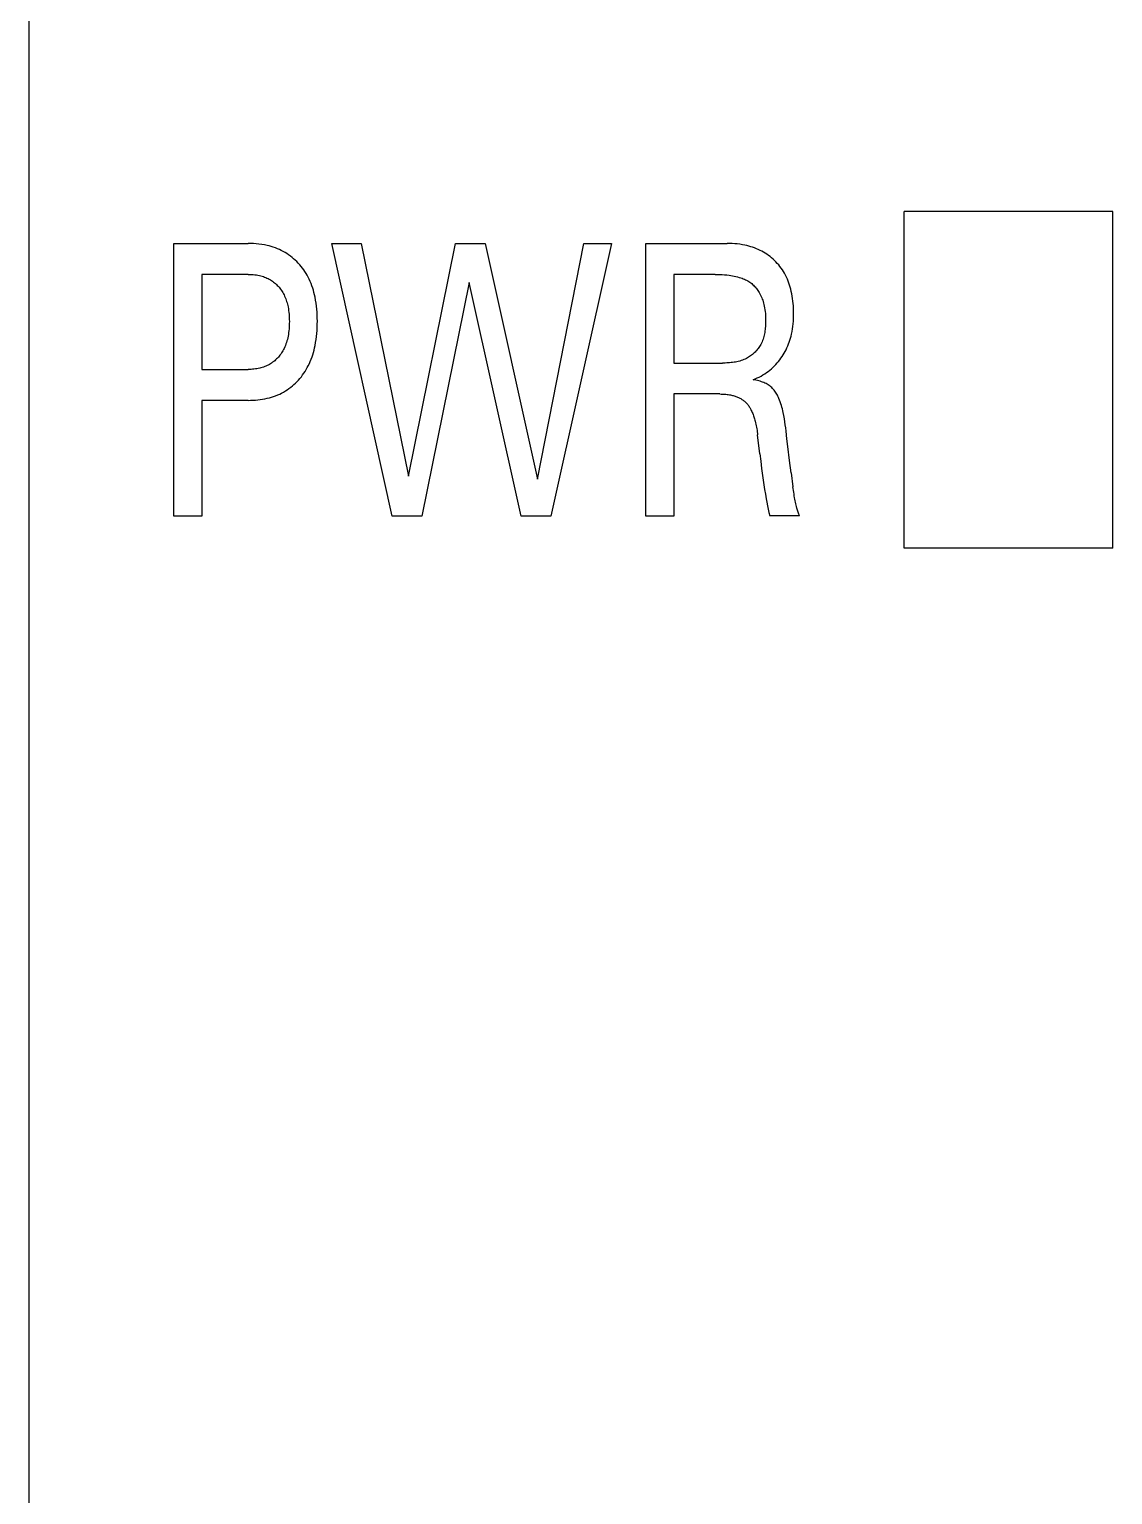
# Model space of a CAD drawing. Extents: x 10 to 952, y 6 to 232.
# Drawn here: x 779.73 to 784.66, y 151.32 to 157.99 of the extents above; entities that cross this region are included whole.
import ezdxf

# ---------------------------------------------------------------- set-up
doc = ezdxf.new("R2010")
doc.units = 0
doc.header["$LTSCALE"] = 5
doc.header["$MEASUREMENT"] = 0
doc.layers.get('0').update_dxf_attribs({"linetype": 'CONTINUOUS'})

msp = doc.modelspace()

# ---------------------------------------------------------------- linework, layer by layer
at = {"color": 7, "linetype": 'Continuous'}
for p, q in [((779.7289, 110.1429), (779.7289, 205.8637)), ((779.7289, 145.8738), (779.7289, 205.8637)), ((779.7289, 110.1429), (779.7289, 205.8637)), ((779.7289, 123.7637), (779.7289, 205.8637)), ((779.7289, 123.7637), (779.7289, 205.8637)), ((783.7111, 155.6285), (783.7111, 157.163)), ((784.661, 157.163), (783.7111, 157.163)), ((784.661, 155.6285), (784.661, 157.163)), ((780.3865, 155.7747), (780.3865, 157.0169)), ((780.3865, 157.0169), (780.7252, 157.0169)), ((780.7375, 157.0167), (780.7252, 157.0169)), ((780.7499, 157.0162), (780.7375, 157.0167)), ((780.7622, 157.0153), (780.7499, 157.0162)), ((780.7745, 157.014), (780.7622, 157.0153)), ((780.7868, 157.0123), (780.7745, 157.014)), ((780.799, 157.0102), (780.7868, 157.0123)), ((780.8111, 157.0077), (780.799, 157.0102)), ((780.8207, 157.0053), (780.8111, 157.0077)), ((780.8302, 157.0026), (780.8207, 157.0053)), ((780.8396, 156.9997), (780.8302, 157.0026)), ((780.8489, 156.9964), (780.8396, 156.9997)), ((780.8581, 156.9928), (780.8489, 156.9964)), ((780.8672, 156.9889), (780.8581, 156.9928)), ((781.3815, 155.7747), (781.1068, 157.0169)), ((781.1068, 157.0169), (781.2402, 157.0169)), ((781.2402, 157.0169), (781.4554, 155.9569)), ((781.4554, 155.9569), (781.6687, 157.0169)), ((781.6687, 157.0169), (781.8041, 157.0169)), ((781.8041, 157.0169), (782.0418, 155.9428)), ((782.0418, 155.9428), (782.253, 157.0169)), ((782.3792, 157.0169), (782.1038, 155.7747)), ((782.253, 157.0169), (782.3792, 157.0169)), ((782.535, 155.7747), (782.535, 157.0169)), ((782.535, 157.0169), (782.9061, 157.0169)), ((782.9176, 157.0167), (782.9061, 157.0169)), ((782.9291, 157.0163), (782.9176, 157.0167)), ((782.9407, 157.0155), (782.9291, 157.0163)), ((782.9522, 157.0144), (782.9407, 157.0155)), ((782.9637, 157.013), (782.9522, 157.0144)), ((782.9751, 157.0111), (782.9637, 157.013)), ((782.9865, 157.0089), (782.9751, 157.0111)), ((782.9954, 157.0069), (782.9865, 157.0089)), ((783.0044, 157.0046), (782.9954, 157.0069)), ((783.0132, 157.002), (783.0044, 157.0046)), ((783.022, 156.9992), (783.0132, 157.002)), ((783.0307, 156.9961), (783.022, 156.9992)), ((783.0392, 156.9928), (783.0307, 156.9961)), ((783.0477, 156.9891), (783.0392, 156.9928)), ((780.8761, 156.9846), (780.8672, 156.9889)), ((780.8848, 156.9801), (780.8761, 156.9846)), ((780.8932, 156.9753), (780.8848, 156.9801)), ((780.9014, 156.9703), (780.8932, 156.9753)), ((780.9094, 156.9649), (780.9014, 156.9703)), ((780.9172, 156.9593), (780.9094, 156.9649)), ((780.9248, 156.9534), (780.9172, 156.9593)), ((780.9322, 156.9472), (780.9248, 156.9534)), ((780.9394, 156.9408), (780.9322, 156.9472)), ((780.9464, 156.9341), (780.9394, 156.9408)), ((780.9532, 156.927), (780.9464, 156.9341)), ((780.9598, 156.9197), (780.9532, 156.927)), ((783.056, 156.9852), (783.0477, 156.9891)), ((783.0639, 156.9811), (783.056, 156.9852)), ((783.0716, 156.9768), (783.0639, 156.9811)), ((783.0792, 156.9722), (783.0716, 156.9768)), ((783.0867, 156.9674), (783.0792, 156.9722)), ((783.094, 156.9623), (783.0867, 156.9674)), ((783.1011, 156.9569), (783.094, 156.9623)), ((783.108, 156.9514), (783.1011, 156.9569)), ((783.1147, 156.9456), (783.108, 156.9514)), ((783.1215, 156.9392), (783.1147, 156.9456)), ((783.128, 156.9327), (783.1215, 156.9392)), ((783.1343, 156.9259), (783.128, 156.9327)), ((783.1404, 156.9189), (783.1343, 156.9259)), ((780.5139, 156.876), (780.5139, 156.4429)), ((780.7252, 156.876), (780.5139, 156.876)), ((780.7252, 156.876), (780.7327, 156.8759)), ((780.7327, 156.8759), (780.7402, 156.8756)), ((780.7402, 156.8756), (780.7476, 156.8751)), ((780.7476, 156.8751), (780.7551, 156.8743)), ((780.7551, 156.8743), (780.7625, 156.8733)), ((780.7625, 156.8733), (780.7699, 156.872)), ((780.7699, 156.872), (780.7772, 156.8704)), ((780.7772, 156.8704), (780.783, 156.869)), ((780.783, 156.869), (780.7887, 156.8674)), ((780.7887, 156.8674), (780.7943, 156.8656)), ((780.7943, 156.8656), (780.7999, 156.8636)), ((780.7999, 156.8636), (780.8054, 156.8614)), ((780.8054, 156.8614), (780.8109, 156.859)), ((780.8109, 156.859), (780.8162, 156.8565)), ((780.8162, 156.8565), (780.8214, 156.8537)), ((780.9662, 156.9122), (780.9598, 156.9197)), ((780.9722, 156.9045), (780.9662, 156.9122)), ((780.9781, 156.8965), (780.9722, 156.9045)), ((780.9836, 156.8884), (780.9781, 156.8965)), ((780.9888, 156.88), (780.9836, 156.8884)), ((780.9938, 156.8716), (780.9888, 156.88)), ((780.9985, 156.8629), (780.9938, 156.8716)), ((781.0032, 156.8534), (780.9985, 156.8629)), ((782.6624, 156.876), (782.6624, 156.4719)), ((782.8506, 156.876), (782.6624, 156.876)), ((782.8506, 156.876), (782.8614, 156.8759)), ((782.8614, 156.8759), (782.8723, 156.8756)), ((782.8723, 156.8756), (782.8831, 156.8751)), ((782.8831, 156.8751), (782.8939, 156.8743)), ((782.8939, 156.8743), (782.9047, 156.8733)), ((782.9047, 156.8733), (782.9154, 156.872)), ((782.9154, 156.872), (782.9231, 156.8709)), ((782.9231, 156.8709), (782.9308, 156.8696)), ((782.9308, 156.8696), (782.9384, 156.8681)), ((782.9384, 156.8681), (782.9459, 156.8664)), ((782.9459, 156.8664), (782.9534, 156.8645)), ((782.9534, 156.8645), (782.9609, 156.8624)), ((782.9609, 156.8624), (782.9683, 156.86)), ((782.9683, 156.86), (782.9736, 156.858)), ((782.9736, 156.858), (782.9789, 156.856)), ((783.1462, 156.9117), (783.1404, 156.9189)), ((783.1518, 156.9043), (783.1462, 156.9117)), ((783.1571, 156.8967), (783.1518, 156.9043)), ((783.1621, 156.8889), (783.1571, 156.8967)), ((783.1668, 156.8809), (783.1621, 156.8889)), ((783.1715, 156.8723), (783.1668, 156.8809)), ((783.1758, 156.8635), (783.1715, 156.8723)), ((783.1799, 156.8545), (783.1758, 156.8635)), ((780.8214, 156.8537), (780.8264, 156.8508)), ((780.8264, 156.8508), (780.8313, 156.8478)), ((780.8313, 156.8478), (780.8361, 156.8445)), ((780.8361, 156.8445), (780.8407, 156.8411)), ((780.8407, 156.8411), (780.8452, 156.8375)), ((780.8452, 156.8375), (780.8496, 156.8338)), ((780.8496, 156.8338), (780.8538, 156.8299)), ((780.8538, 156.8299), (780.8579, 156.8258)), ((780.8579, 156.8258), (780.8619, 156.8215)), ((780.8619, 156.8215), (780.8658, 156.8171)), ((780.8658, 156.8171), (780.8695, 156.8125)), ((780.8695, 156.8125), (780.8731, 156.8078)), ((780.8731, 156.8078), (780.8765, 156.8029)), ((780.8765, 156.8029), (780.8797, 156.798)), ((780.8797, 156.798), (780.8828, 156.7929)), ((780.8828, 156.7929), (780.8856, 156.7877)), ((781.0076, 156.8437), (781.0032, 156.8534)), ((781.0117, 156.8338), (781.0076, 156.8437)), ((781.0154, 156.8238), (781.0117, 156.8338)), ((781.0189, 156.8137), (781.0154, 156.8238)), ((781.022, 156.8036), (781.0189, 156.8137)), ((781.0248, 156.7933), (781.022, 156.8036)), ((781.0274, 156.7829), (781.0248, 156.7933)), ((781.7308, 156.8382), (781.5155, 155.7747)), ((781.9685, 155.7747), (781.7308, 156.8382)), ((782.9789, 156.856), (782.9842, 156.8537)), ((782.9842, 156.8537), (782.9894, 156.8513)), ((782.9894, 156.8513), (782.9944, 156.8488)), ((782.9944, 156.8488), (782.9994, 156.846)), ((782.9994, 156.846), (783.0043, 156.8431)), ((783.0043, 156.8431), (783.0091, 156.8399)), ((783.0091, 156.8399), (783.0133, 156.8368)), ((783.0133, 156.8368), (783.0175, 156.8336)), ((783.0175, 156.8336), (783.0215, 156.8302)), ((783.0215, 156.8302), (783.0255, 156.8266)), ((783.0255, 156.8266), (783.0293, 156.8229)), ((783.0293, 156.8229), (783.0329, 156.8191)), ((783.0329, 156.8191), (783.0364, 156.8151)), ((783.0364, 156.8151), (783.0398, 156.811)), ((783.0398, 156.811), (783.043, 156.8068)), ((783.043, 156.8068), (783.0461, 156.8025)), ((783.0461, 156.8025), (783.049, 156.798)), ((783.049, 156.798), (783.0523, 156.7926)), ((783.0523, 156.7926), (783.0554, 156.787)), ((783.1836, 156.8454), (783.1799, 156.8545)), ((783.1871, 156.8362), (783.1836, 156.8454)), ((783.1902, 156.8269), (783.1871, 156.8362)), ((783.1931, 156.8175), (783.1902, 156.8269)), ((783.1957, 156.808), (783.1931, 156.8175)), ((783.198, 156.7984), (783.1957, 156.808)), ((783.2004, 156.7875), (783.198, 156.7984)), ((780.8856, 156.7877), (780.8884, 156.7825)), ((780.8884, 156.7825), (780.8911, 156.7767)), ((780.8911, 156.7767), (780.8937, 156.7708)), ((780.8937, 156.7708), (780.8961, 156.7648)), ((780.8961, 156.7648), (780.8983, 156.7587)), ((780.8983, 156.7587), (780.9003, 156.7526)), ((780.9003, 156.7526), (780.9021, 156.7464)), ((780.9021, 156.7464), (780.9038, 156.7402)), ((780.9038, 156.7402), (780.9053, 156.7339)), ((780.9053, 156.7339), (780.9066, 156.7276)), ((780.9066, 156.7276), (780.9081, 156.7194)), ((781.0297, 156.7725), (781.0274, 156.7829)), ((781.0323, 156.759), (781.0297, 156.7725)), ((781.0345, 156.7454), (781.0323, 156.759)), ((781.0363, 156.7317), (781.0345, 156.7454)), ((781.0377, 156.718), (781.0363, 156.7317)), ((783.0554, 156.787), (783.0583, 156.7814)), ((783.0583, 156.7814), (783.061, 156.7756)), ((783.061, 156.7756), (783.0635, 156.7697)), ((783.0635, 156.7697), (783.0657, 156.7637)), ((783.0657, 156.7637), (783.0678, 156.7577)), ((783.0678, 156.7577), (783.0697, 156.7516)), ((783.0697, 156.7516), (783.0715, 156.7455)), ((783.0715, 156.7455), (783.073, 156.7394)), ((783.073, 156.7394), (783.0749, 156.7311)), ((783.0749, 156.7311), (783.0764, 156.7228)), ((783.0764, 156.7228), (783.0777, 156.7145)), ((783.2024, 156.7764), (783.2004, 156.7875)), ((783.2041, 156.7653), (783.2024, 156.7764)), ((783.2055, 156.7542), (783.2041, 156.7653)), ((783.2066, 156.743), (783.2055, 156.7542)), ((783.2075, 156.7319), (783.2066, 156.743)), ((783.208, 156.7206), (783.2075, 156.7319)), ((780.9081, 156.7194), (780.9094, 156.7112)), ((780.9094, 156.7112), (780.9105, 156.7029)), ((780.9105, 156.7029), (780.9113, 156.6946)), ((780.9113, 156.6946), (780.9119, 156.6863)), ((780.9119, 156.6863), (780.9124, 156.6779)), ((780.9124, 156.6779), (780.9126, 156.6696)), ((780.9126, 156.6696), (780.9127, 156.6612)), ((780.9127, 156.6612), (780.9126, 156.6528)), ((781.0388, 156.7043), (781.0377, 156.718)), ((781.0396, 156.6905), (781.0388, 156.7043)), ((781.04, 156.6768), (781.0396, 156.6905)), ((781.0401, 156.663), (781.04, 156.6768)), ((781.04, 156.649), (781.0401, 156.663)), ((783.0777, 156.7145), (783.0788, 156.7062)), ((783.0788, 156.7062), (783.0797, 156.6978)), ((783.0797, 156.6978), (783.0803, 156.6894)), ((783.0803, 156.6894), (783.0807, 156.6809)), ((783.0807, 156.6809), (783.081, 156.6724)), ((783.081, 156.6573), (783.0808, 156.6508)), ((783.081, 156.6724), (783.081, 156.6638)), ((783.081, 156.6638), (783.081, 156.6573)), ((783.2062, 156.6508), (783.2072, 156.6626)), ((783.2072, 156.6626), (783.2079, 156.6744)), ((783.2079, 156.6744), (783.2083, 156.6863)), ((783.2084, 156.7094), (783.208, 156.7206)), ((783.2083, 156.6863), (783.2085, 156.6982)), ((783.2085, 156.6982), (783.2084, 156.7094)), ((780.9067, 156.5942), (780.9052, 156.587)), ((780.9082, 156.6025), (780.9067, 156.5942)), ((780.9095, 156.6108), (780.9082, 156.6025)), ((780.9105, 156.6192), (780.9095, 156.6108)), ((780.9113, 156.6275), (780.9105, 156.6192)), ((780.912, 156.6359), (780.9113, 156.6275)), ((780.9124, 156.6444), (780.912, 156.6359)), ((780.9126, 156.6528), (780.9124, 156.6444)), ((781.0346, 156.5793), (781.0364, 156.5932)), ((781.0364, 156.5932), (781.0378, 156.6071)), ((781.0378, 156.6071), (781.0389, 156.621)), ((781.0389, 156.621), (781.0396, 156.635)), ((781.0396, 156.635), (781.04, 156.649)), ((783.0731, 156.593), (783.0713, 156.5868)), ((783.0746, 156.5993), (783.0731, 156.593)), ((783.0759, 156.6056), (783.0746, 156.5993)), ((783.0771, 156.6119), (783.0759, 156.6056)), ((783.0781, 156.6184), (783.0771, 156.6119)), ((783.0789, 156.6248), (783.0781, 156.6184)), ((783.0796, 156.6313), (783.0789, 156.6248)), ((783.0801, 156.6378), (783.0796, 156.6313)), ((783.0805, 156.6443), (783.0801, 156.6378)), ((783.0808, 156.6508), (783.0805, 156.6443)), ((783.1943, 156.5857), (783.1967, 156.5948)), ((783.1967, 156.5948), (783.1988, 156.604)), ((783.1988, 156.604), (783.2012, 156.6156)), ((783.2012, 156.6156), (783.2032, 156.6273)), ((783.2032, 156.6273), (783.2049, 156.639)), ((783.2049, 156.639), (783.2062, 156.6508)), ((780.8801, 156.5231), (780.8769, 156.5181)), ((780.8831, 156.5282), (780.8801, 156.5231)), ((780.886, 156.5334), (780.8831, 156.5282)), ((780.8886, 156.5387), (780.886, 156.5334)), ((780.8917, 156.5454), (780.8886, 156.5387)), ((780.8945, 156.5521), (780.8917, 156.5454)), ((780.8971, 156.559), (780.8945, 156.5521)), ((780.8995, 156.5659), (780.8971, 156.559)), ((780.9016, 156.5729), (780.8995, 156.5659)), ((780.9035, 156.5799), (780.9016, 156.5729)), ((780.9052, 156.587), (780.9035, 156.5799)), ((781.0223, 156.5203), (781.0251, 156.5307)), ((781.0251, 156.5307), (781.0276, 156.5412)), ((781.0276, 156.5412), (781.0299, 156.5517)), ((781.0299, 156.5517), (781.0324, 156.5655)), ((781.0324, 156.5655), (781.0346, 156.5793)), ((783.0369, 156.5263), (783.0331, 156.5223)), ((783.0406, 156.5304), (783.0369, 156.5263)), ((783.0441, 156.5346), (783.0406, 156.5304)), ((783.0474, 156.5389), (783.0441, 156.5346)), ((783.0506, 156.5434), (783.0474, 156.5389)), ((783.0537, 156.5479), (783.0506, 156.5434)), ((783.0565, 156.5525), (783.0537, 156.5479)), ((783.0592, 156.5572), (783.0565, 156.5525)), ((783.0621, 156.5629), (783.0592, 156.5572)), ((783.0647, 156.5688), (783.0621, 156.5629)), ((783.0672, 156.5747), (783.0647, 156.5688)), ((783.0694, 156.5807), (783.0672, 156.5747)), ((783.0713, 156.5868), (783.0694, 156.5807)), ((783.1656, 156.5166), (783.17, 156.5245)), ((783.17, 156.5245), (783.1743, 156.5328)), ((783.1743, 156.5328), (783.1783, 156.5414)), ((783.1783, 156.5414), (783.182, 156.55)), ((783.182, 156.55), (783.1855, 156.5588)), ((783.1855, 156.5588), (783.1887, 156.5677)), ((783.1887, 156.5677), (783.1916, 156.5766)), ((783.1916, 156.5766), (783.1943, 156.5857)), ((780.8004, 156.4557), (780.7948, 156.4537)), ((780.806, 156.458), (780.8004, 156.4557)), ((780.8114, 156.4604), (780.806, 156.458)), ((780.8168, 156.4631), (780.8114, 156.4604)), ((780.822, 156.466), (780.8168, 156.4631)), ((780.827, 156.4689), (780.822, 156.466)), ((780.8319, 156.4721), (780.827, 156.4689)), ((780.8367, 156.4755), (780.8319, 156.4721)), ((780.8414, 156.479), (780.8367, 156.4755)), ((780.8459, 156.4827), (780.8414, 156.479)), ((780.8503, 156.4866), (780.8459, 156.4827)), ((780.8545, 156.4906), (780.8503, 156.4866)), ((780.8586, 156.4948), (780.8545, 156.4906)), ((780.8626, 156.4992), (780.8586, 156.4948)), ((780.8664, 156.5037), (780.8626, 156.4992)), ((780.8701, 156.5084), (780.8664, 156.5037)), ((780.8736, 156.5132), (780.8701, 156.5084)), ((780.8769, 156.5181), (780.8736, 156.5132)), ((780.9945, 156.4511), (780.9991, 156.4599)), ((780.9991, 156.4599), (781.0037, 156.4696)), ((781.0037, 156.4696), (781.0081, 156.4795)), ((781.0081, 156.4795), (781.0121, 156.4895)), ((781.0121, 156.4895), (781.0158, 156.4997)), ((781.0158, 156.4997), (781.0192, 156.5099)), ((781.0192, 156.5099), (781.0223, 156.5203)), ((782.6624, 156.4719), (782.8843, 156.4719)), ((782.8908, 156.472), (782.8843, 156.4719)), ((782.8974, 156.4721), (782.8908, 156.472)), ((782.904, 156.4724), (782.8974, 156.4721)), ((782.9107, 156.4727), (782.904, 156.4724)), ((782.9173, 156.4732), (782.9107, 156.4727)), ((782.9239, 156.4739), (782.9173, 156.4732)), ((782.9305, 156.4747), (782.9239, 156.4739)), ((782.9371, 156.4756), (782.9305, 156.4747)), ((782.9436, 156.4767), (782.9371, 156.4756)), ((782.9501, 156.4781), (782.9436, 156.4767)), ((782.9565, 156.4796), (782.9501, 156.4781)), ((782.9629, 156.4813), (782.9565, 156.4796)), ((782.9692, 156.4832), (782.9629, 156.4813)), ((782.9755, 156.4853), (782.9692, 156.4832)), ((782.9816, 156.4877), (782.9755, 156.4853)), ((782.9876, 156.4904), (782.9816, 156.4877)), ((782.9936, 156.4933), (782.9876, 156.4904)), ((782.9984, 156.4958), (782.9936, 156.4933)), ((783.0031, 156.4986), (782.9984, 156.4958)), ((783.0077, 156.5015), (783.0031, 156.4986)), ((783.0122, 156.5046), (783.0077, 156.5015)), ((783.0166, 156.5079), (783.0122, 156.5046)), ((783.0209, 156.5113), (783.0166, 156.5079)), ((783.0251, 156.5148), (783.0209, 156.5113)), ((783.0292, 156.5185), (783.0251, 156.5148)), ((783.0331, 156.5223), (783.0292, 156.5185)), ((783.115, 156.4529), (783.122, 156.4596)), ((783.122, 156.4596), (783.1282, 156.4661)), ((783.1282, 156.4661), (783.1342, 156.4727)), ((783.1342, 156.4727), (783.1401, 156.4796)), ((783.1401, 156.4796), (783.1457, 156.4866)), ((783.1457, 156.4866), (783.151, 156.4939)), ((783.151, 156.4939), (783.1561, 156.5013)), ((783.1561, 156.5013), (783.161, 156.5089)), ((783.161, 156.5089), (783.1656, 156.5166)), ((780.5139, 156.4429), (780.7252, 156.4429)), ((780.7318, 156.443), (780.7252, 156.4429)), ((780.7384, 156.4432), (780.7318, 156.443)), ((780.745, 156.4436), (780.7384, 156.4432)), ((780.7515, 156.4442), (780.745, 156.4436)), ((780.7581, 156.445), (780.7515, 156.4442)), ((780.7646, 156.446), (780.7581, 156.445)), ((780.7711, 156.4472), (780.7646, 156.446)), ((780.7776, 156.4486), (780.7711, 156.4472)), ((780.7834, 156.4501), (780.7776, 156.4486)), ((780.7891, 156.4518), (780.7834, 156.4501)), ((780.7948, 156.4537), (780.7891, 156.4518)), ((780.9477, 156.3874), (780.9545, 156.3946)), ((780.9545, 156.3946), (780.961, 156.4021)), ((780.961, 156.4021), (780.9673, 156.4098)), ((780.9673, 156.4098), (780.9733, 156.4177)), ((780.9733, 156.4177), (780.979, 156.4258)), ((780.979, 156.4258), (780.9844, 156.4341)), ((780.9844, 156.4341), (780.9896, 156.4425)), ((780.9896, 156.4425), (780.9945, 156.4511)), ((783.0242, 156.3962), (783.0334, 156.4)), ((783.0306, 156.3951), (783.0242, 156.3962)), ((783.0369, 156.3939), (783.0306, 156.3951)), ((783.0334, 156.4), (783.0424, 156.404)), ((783.0433, 156.3925), (783.0369, 156.3939)), ((783.0424, 156.404), (783.0513, 156.4084)), ((783.0496, 156.3909), (783.0433, 156.3925)), ((783.0558, 156.3891), (783.0496, 156.3909)), ((783.0513, 156.4084), (783.06, 156.413)), ((783.062, 156.3871), (783.0558, 156.3891)), ((783.06, 156.413), (783.0684, 156.4179)), ((783.0684, 156.4179), (783.0767, 156.4231)), ((783.0767, 156.4231), (783.0847, 156.4285)), ((783.0847, 156.4285), (783.0926, 156.4342)), ((783.0926, 156.4342), (783.1003, 156.4401)), ((783.1003, 156.4401), (783.1077, 156.4464)), ((783.1077, 156.4464), (783.115, 156.4529)), ((780.8409, 156.3198), (780.8502, 156.3232)), ((780.8502, 156.3232), (780.8595, 156.3269)), ((780.8595, 156.3269), (780.8686, 156.3309)), ((780.8686, 156.3309), (780.8775, 156.3353)), ((780.8775, 156.3353), (780.8863, 156.34)), ((780.8863, 156.34), (780.8947, 156.3449)), ((780.8947, 156.3449), (780.9029, 156.3501)), ((780.9029, 156.3501), (780.9109, 156.3556)), ((780.9109, 156.3556), (780.9187, 156.3615)), ((780.9187, 156.3615), (780.9263, 156.3676)), ((780.9263, 156.3676), (780.9337, 156.3739)), ((780.9337, 156.3739), (780.9408, 156.3805)), ((780.9408, 156.3805), (780.9477, 156.3874)), ((782.6624, 156.3311), (782.6624, 155.7747)), ((782.8724, 156.3311), (782.6624, 156.3311)), ((782.8724, 156.3311), (782.8779, 156.331)), ((782.8779, 156.331), (782.8833, 156.3309)), ((782.8833, 156.3309), (782.8888, 156.3306)), ((782.8888, 156.3306), (782.8943, 156.3303)), ((782.8943, 156.3303), (782.8997, 156.3298)), ((782.8997, 156.3298), (782.9052, 156.3292)), ((782.9052, 156.3292), (782.9106, 156.3285)), ((782.9106, 156.3285), (782.9161, 156.3277)), ((782.9161, 156.3277), (782.9215, 156.3267)), ((782.9215, 156.3267), (782.9256, 156.3258)), ((782.9256, 156.3258), (782.9297, 156.3249)), ((782.9297, 156.3249), (782.9338, 156.3238)), ((782.9338, 156.3238), (782.9378, 156.3227)), ((782.9378, 156.3227), (782.9418, 156.3214)), ((783.0673, 156.3852), (783.062, 156.3871)), ((783.0726, 156.3831), (783.0673, 156.3852)), ((783.0778, 156.3808), (783.0726, 156.3831)), ((783.0828, 156.3783), (783.0778, 156.3808)), ((783.0878, 156.3757), (783.0828, 156.3783)), ((783.0926, 156.3727), (783.0878, 156.3757)), ((783.0969, 156.3699), (783.0926, 156.3727)), ((783.101, 156.3669), (783.0969, 156.3699)), ((783.105, 156.3637), (783.101, 156.3669)), ((783.1088, 156.3603), (783.105, 156.3637)), ((783.1125, 156.3568), (783.1088, 156.3603)), ((783.116, 156.3531), (783.1125, 156.3568)), ((783.1196, 156.3489), (783.116, 156.3531)), ((783.123, 156.3445), (783.1196, 156.3489)), ((783.1261, 156.3399), (783.123, 156.3445)), ((783.1291, 156.3352), (783.1261, 156.3399)), ((783.1319, 156.3304), (783.1291, 156.3352)), ((783.1345, 156.3255), (783.1319, 156.3304)), ((783.137, 156.3205), (783.1345, 156.3255)), ((780.5139, 156.302), (780.5139, 155.7747)), ((780.7252, 156.302), (780.5139, 156.302)), ((780.7252, 156.302), (780.7361, 156.3022)), ((780.7361, 156.3022), (780.7471, 156.3026)), ((780.7471, 156.3026), (780.758, 156.3032)), ((780.758, 156.3032), (780.7689, 156.3042)), ((780.7689, 156.3042), (780.7798, 156.3056)), ((780.7798, 156.3056), (780.7906, 156.3072)), ((780.7906, 156.3072), (780.8014, 156.3092)), ((780.8014, 156.3092), (780.8121, 156.3115)), ((780.8121, 156.3115), (780.8218, 156.314)), ((780.8218, 156.314), (780.8314, 156.3167)), ((780.8314, 156.3167), (780.8409, 156.3198)), ((782.9418, 156.3214), (782.9458, 156.32)), ((782.9458, 156.32), (782.9498, 156.3186)), ((782.9498, 156.3186), (782.9536, 156.317)), ((782.9536, 156.317), (782.9575, 156.3153)), ((782.9575, 156.3153), (782.9613, 156.3135)), ((782.9613, 156.3135), (782.9643, 156.3119)), ((782.9643, 156.3119), (782.9674, 156.3102)), ((782.9674, 156.3102), (782.9703, 156.3085)), ((782.9703, 156.3085), (782.9732, 156.3066)), ((782.9732, 156.3066), (782.9761, 156.3047)), ((782.9761, 156.3047), (782.9789, 156.3027)), ((782.9789, 156.3027), (782.9816, 156.3006)), ((782.9816, 156.3006), (782.9843, 156.2984)), ((782.9843, 156.2984), (782.9869, 156.2962)), ((782.9869, 156.2962), (782.9894, 156.2939)), ((782.9894, 156.2939), (782.9919, 156.2915)), ((782.9919, 156.2915), (782.9945, 156.2886)), ((782.9945, 156.2886), (782.9971, 156.2857)), ((782.9971, 156.2857), (782.9996, 156.2827)), ((782.9996, 156.2827), (783.0019, 156.2796)), ((783.0019, 156.2796), (783.0042, 156.2765)), ((783.0042, 156.2765), (783.0063, 156.2733)), ((783.0063, 156.2733), (783.0084, 156.27)), ((783.0084, 156.27), (783.0104, 156.2666)), ((783.0104, 156.2666), (783.0123, 156.2632)), ((783.0123, 156.2632), (783.0142, 156.2598)), ((783.0142, 156.2598), (783.0159, 156.2563)), ((783.0159, 156.2563), (783.0182, 156.2516)), ((783.1393, 156.3155), (783.137, 156.3205)), ((783.1415, 156.3103), (783.1393, 156.3155)), ((783.1447, 156.3026), (783.1415, 156.3103)), ((783.1476, 156.2947), (783.1447, 156.3026)), ((783.1502, 156.2868), (783.1476, 156.2947)), ((783.1527, 156.2789), (783.1502, 156.2868)), ((783.155, 156.2709), (783.1527, 156.2789)), ((783.1571, 156.2629), (783.155, 156.2709)), ((783.1591, 156.2548), (783.1571, 156.2629)), ((783.0182, 156.2516), (783.0203, 156.2469)), ((783.0203, 156.2469), (783.0223, 156.242)), ((783.0223, 156.242), (783.0242, 156.2372)), ((783.0242, 156.2372), (783.026, 156.2323)), ((783.026, 156.2323), (783.0277, 156.2273)), ((783.0277, 156.2273), (783.0293, 156.2224)), ((783.0293, 156.2224), (783.0308, 156.2174)), ((783.0308, 156.2174), (783.0322, 156.2124)), ((783.0322, 156.2124), (783.0336, 156.2073)), ((783.0336, 156.2073), (783.0353, 156.2004)), ((783.0353, 156.2004), (783.0368, 156.1935)), ((783.0368, 156.1935), (783.0383, 156.1865)), ((783.1609, 156.2467), (783.1591, 156.2548)), ((783.1638, 156.2327), (783.1609, 156.2467)), ((783.1663, 156.2186), (783.1638, 156.2327)), ((783.1685, 156.2045), (783.1663, 156.2186)), ((783.1705, 156.1904), (783.1685, 156.2045)), ((783.1724, 156.1762), (783.1705, 156.1904)), ((783.0383, 156.1865), (783.0396, 156.1796)), ((783.0396, 156.1796), (783.0408, 156.1726)), ((783.0408, 156.1726), (783.0419, 156.1656)), ((783.0419, 156.1656), (783.0429, 156.1585)), ((783.0429, 156.1585), (783.0439, 156.1515)), ((783.0439, 156.1515), (783.0447, 156.1444)), ((783.0545, 156.0591), (783.0447, 156.1444)), ((783.1741, 156.162), (783.1724, 156.1762)), ((783.1781, 156.127), (783.1741, 156.162)), ((783.1819, 156.092), (783.1781, 156.127)), ((783.0545, 156.0591), (783.0586, 156.0257)), ((783.1894, 156.0286), (783.1819, 156.092)), ((783.0586, 156.0257), (783.0628, 155.9924)), ((783.0628, 155.9924), (783.0672, 155.9591)), ((783.1966, 155.9719), (783.1894, 156.0286)), ((783.0672, 155.9591), (783.0702, 155.9379)), ((783.0702, 155.9379), (783.0732, 155.9167)), ((783.1966, 155.9719), (783.205, 155.9089)), ((783.0732, 155.9167), (783.0765, 155.8956)), ((783.0765, 155.8956), (783.0799, 155.8745)), ((783.0799, 155.8745), (783.0835, 155.8534)), ((783.2062, 155.9005), (783.205, 155.9089)), ((783.2075, 155.8921), (783.2062, 155.9005)), ((783.2088, 155.8837), (783.2075, 155.8921)), ((783.2102, 155.8753), (783.2088, 155.8837)), ((783.2116, 155.8669), (783.2102, 155.8753)), ((783.2131, 155.8585), (783.2116, 155.8669)), ((783.2144, 155.8517), (783.2131, 155.8585)), ((783.0835, 155.8534), (783.0864, 155.8378)), ((783.0864, 155.8378), (783.0894, 155.8222)), ((783.0894, 155.8222), (783.0926, 155.8066)), ((783.0926, 155.8066), (783.096, 155.7911)), ((783.096, 155.7911), (783.0995, 155.7756)), ((783.2158, 155.8449), (783.2144, 155.8517)), ((783.2171, 155.8382), (783.2158, 155.8449)), ((783.2186, 155.8314), (783.2171, 155.8382)), ((783.2201, 155.8247), (783.2186, 155.8314)), ((783.2218, 155.818), (783.2201, 155.8247)), ((783.2235, 155.8113), (783.2218, 155.818)), ((783.2247, 155.8068), (783.2235, 155.8113)), ((783.226, 155.8022), (783.2247, 155.8068)), ((783.2273, 155.7978), (783.226, 155.8022)), ((783.2287, 155.7933), (783.2273, 155.7978)), ((783.2301, 155.7888), (783.2287, 155.7933)), ((783.2317, 155.7844), (783.2301, 155.7888)), ((780.5139, 155.7747), (780.3865, 155.7747)), ((781.5155, 155.7747), (781.3815, 155.7747)), ((782.1038, 155.7747), (781.9685, 155.7747)), ((782.6624, 155.7747), (782.535, 155.7747)), ((783.2349, 155.7756), (783.0995, 155.7756)), ((783.2332, 155.78), (783.2317, 155.7844)), ((783.2349, 155.7756), (783.2332, 155.78)), ((784.661, 155.6285), (783.7111, 155.6285))]:
    msp.add_line(p, q, dxfattribs=at)

doc.saveas('drawing.dxf')
